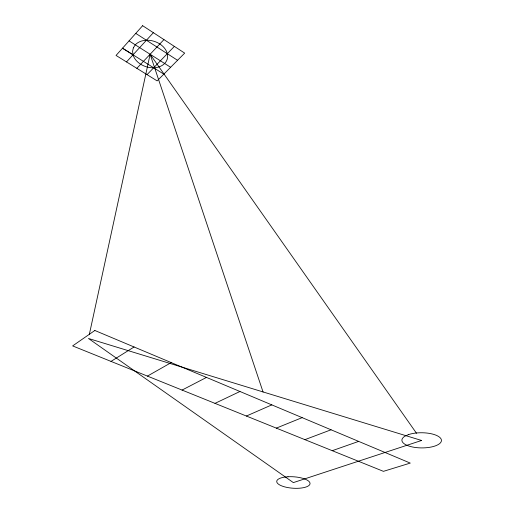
<?xml version="1.0" encoding="UTF-8"?>
<svg xmlns="http://www.w3.org/2000/svg" width="514" height="514" viewBox="0 0 514 514"><rect width="100%" height="100%" fill="white"/><g stroke="black" fill="none" stroke-linecap="round" stroke-linejoin="round"><path stroke-width="0.77" d="M89.307 334.556L150.12 54.266L416.494 433.251M126.508 61.931L153.365 32.69M136.852 68.336L163.947 39.591M147.049 74.652L174.368 46.389M111.011 361.4L134.077 346.969M147.434 376.1L171.233 362.595M182.052 390.075L206.48 377.411M215 403.368L239.967 391.488M246.386 416.038L271.816 404.878M276.326 428.117L302.142 417.631M304.911 439.656L331.061 429.788M332.237 450.688L358.663 441.391M122.538 48.188L133.068 54.792M122.499 48.226L163.831 74.151M129.065 40.889L170.629 67.289M135.773 33.391L177.561 60.292M150.12 54.266L263.078 392.073M133.351 47.834L132.586 51.246L133.023 54.831A17.874 13.325 17.2 0 0 158.312 67.096A17.874 13.325 17.2 0 0 162.951 46.453A17.874 13.325 17.2 0 0 135.272 44.834L133.351 47.834M142.648 25.7L116.042 55.448L157.143 80.897L184.674 53.115L142.648 25.7M94.846 330.483L72.635 345.909L383.431 471.344L410.262 463.088L94.846 330.483M408.418 434.626L405.045 436.123A19.776 7.582 0.4 0 0 418.961 447.822A19.776 7.582 0.4 0 0 440.569 438.211A19.776 7.582 0.4 0 0 408.418 434.626M421.576 440.472L293.353 482.607L88.459 338.475L421.576 440.472M287.988 476.754L284.043 477.198A16.692 5.725 3.9 0 0 284.814 486.912A16.692 5.725 3.9 0 0 309.948 484.117A16.692 5.725 3.9 0 0 287.988 476.754"/></g></svg>
